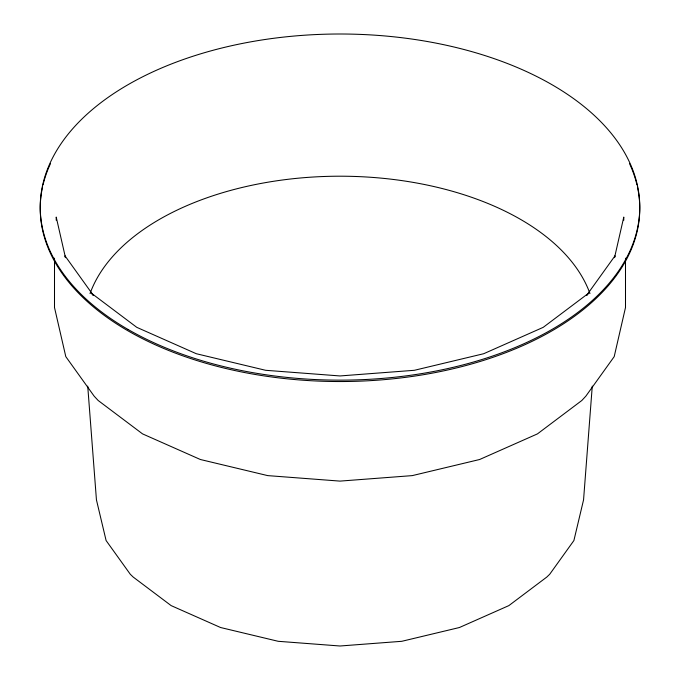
<?xml version="1.0" encoding="UTF-8"?>
<svg xmlns="http://www.w3.org/2000/svg" width="680" height="680" viewBox="0 0 680 680"><rect width="100%" height="100%" fill="white"/><g stroke="black" fill="none" stroke-linecap="round" stroke-linejoin="round"><path stroke-width="1.02" d="M592.271 386.104L583.559 499.851L573.894 540.549L549.703 574.269L546.796 577.065L508.852 605.616L459.399 627.529L401.803 641.299L340 646L278.197 641.299L220.6 627.529L171.147 605.616L133.203 577.065L130.296 574.269L106.105 540.549L96.441 499.851L87.728 386.104M614.584 257.405L623.781 217.073L623.781 220.226M614.55 257.669L614.992 255.858L586.551 295.502L588.888 292.986L543.218 327.344L483.701 353.719L414.383 370.294L340 375.947L265.616 370.294L196.299 353.719L136.782 327.344L91.111 292.986L93.449 295.502L65.008 255.858L65.45 257.669M65.416 257.405L56.219 217.073L56.219 220.226M625.498 258.171L625.498 307.538L614.193 356.643L585.837 396.176L581.817 400.503L537.438 433.891L479.613 459.51L412.267 475.617L340 481.108L267.733 475.617L200.387 459.51L142.562 433.891L98.183 400.503L94.163 396.176L65.807 356.643L54.502 307.538L54.502 258.171M90.041 293.548A255.331 147.416 0 0 1 340 176.205A255.331 147.416 0 0 1 589.96 293.548M637.432 186.906A299.769 173.069 0 0 1 340 381.539A299.769 173.069 0 0 1 42.568 186.906M43.035 184.85A299.769 173.069 0 0 1 50.447 163.676M629.553 163.676A299.769 173.069 0 0 1 636.965 184.85M128.035 329.451A299.769 173.069 0 0 0 629.553 251.863A299.769 173.069 0 0 0 262.412 39.899A299.769 173.069 0 0 0 128.035 329.451"/></g></svg>
